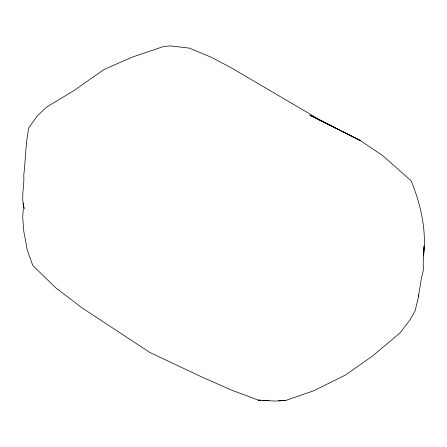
<?xml version="1.0" encoding="UTF-8"?>
<svg xmlns="http://www.w3.org/2000/svg" width="447" height="447" viewBox="0 0 447 447"><rect width="100%" height="100%" fill="white"/><g stroke="black" fill="none" stroke-linecap="round" stroke-linejoin="round"><path stroke-width="0.67" d="M23.78 202.983L22.68 216.683L23.713 230.753L27.233 250.024L32.799 265.529L55.629 287.717L81.667 307.62L149.829 352.432L201.491 376.855L232.462 390.46L258.5 400.182L274.905 401.071L285.51 400.546L314.152 390.611L345.38 375.083L372.485 356.047L399.92 333.026L410.011 319.89L415.062 310.877L418.627 296.501L418.504 295.137M266.814 400.294L268.893 400.322M281.359 400.49L285.51 400.546L278.632 400.736M262.668 400.294L268.915 400.467M338.966 129.842L309.698 115.153L360.137 140.464L382.319 155.305L411.089 180.739C420.828 204.38 426.729 230.261 423.499 255.88L424.102 246.073L423.214 262.445L423.376 270.172L421.487 277.648L418.364 296.959L418.219 294.936M342.078 131.401L360.137 140.464L319.32 119.517L230.987 67.653L211.286 57.255L189.316 48.103L170.637 45.929L163.775 46.438L131.843 57.266L103.81 69.631L73.694 90.747L46.667 107.023L36.945 116.242L28.943 127.736C25.429 143.314 25.725 159.283 23.764 175.023C24.602 186.343 20.551 197.557 24.417 208.632M260.579 400.21L258.5 400.182L260.584 400.238"/></g></svg>
